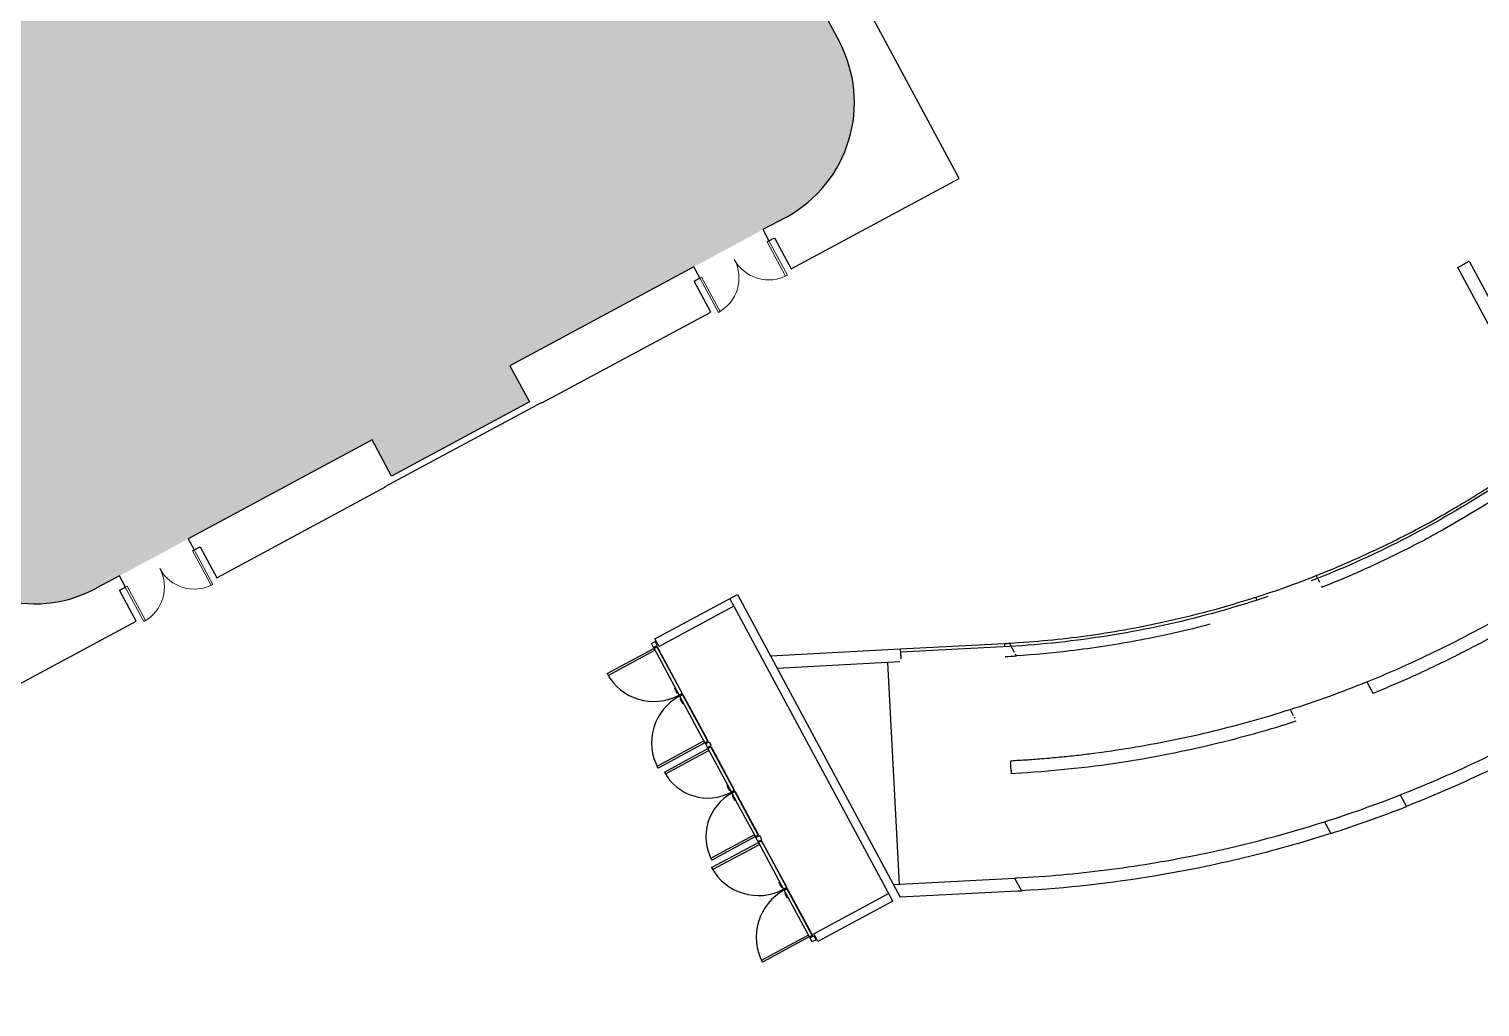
# Model space of a CAD drawing. Header units: inches. Extents: x 69213682 to 69221478, y 27658977 to 27667505.
# Drawn here: x 69218803 to 69220138, y 27660777 to 27661677 of the extents above; entities that cross this region are included whole.
import ezdxf

# ---------------------------------------------------------------- set-up
doc = ezdxf.new("R2010")
doc.units = ezdxf.units.IN
doc.header["$LTSCALE"] = 100
doc.header["$MEASUREMENT"] = 0
for name, color, linetype in [('A-DOOR', 2, 'CONTINUOUS'), ('A-SITE', 3, 'CONTINUOUS'), ('A-WALL', 5, 'CONTINUOUS'), ('Rooms-Category-Color', 7, 'CONTINUOUS'), ('Rooms-College-Color', 7, 'CONTINUOUS'), ('Rooms-Department-Color', 7, 'CONTINUOUS'), ('Rooms-Division-Color', 7, 'CONTINUOUS')]:
    doc.layers.add(name, color=color, linetype=linetype)

# ---------------------------------------------------------------- blocks, each defined once
blk = doc.blocks.new('Double-Flush - SLO 72_ x 93_ 60 MIN-932-BACKGROUND Level 1 Parent View')
at = {"layer": 'A-DOOR', "lineweight": 20}
for p, q in [((-36, 41.8), (-34.3, 41.8)), ((-36, 5.8), (-36, 41.8)), ((-34.3, 5.8), (-34.3, 41.8)), ((34.2, 5.8), (34.2, 41.8)), ((36, 5.8), (36, 41.8)), ((-36, 5.8), (-34.3, 5.8)), ((36, 5.8), (34.2, 5.8))]:
    blk.add_line(p, q, dxfattribs=at)
at = {"layer": 'A-DOOR', "lineweight": 5}
for centre, start, end in [((-36, 5.8), 0, 90), ((36, 5.8), 90, 180)]:
    blk.add_arc(centre, 36, start, end, dxfattribs=at)
blk = doc.blocks.new('Double-Flush - SLO 72_ x 93_ 60 MIN-351-BACKGROUND Level 1 Parent View')
at = {"layer": 'A-DOOR', "lineweight": 20}
for p, q in [((-36, -5.8), (-36, -41.8)), ((-36, -5.8), (-34.3, -5.8)), ((-34.3, -5.8), (-34.3, -41.8)), ((34.2, -5.8), (34.2, -41.8)), ((36, -5.8), (34.2, -5.8)), ((36, -5.8), (36, -41.8)), ((-36, -41.8), (-34.3, -41.8))]:
    blk.add_line(p, q, dxfattribs=at)
at = {"layer": 'A-DOOR', "lineweight": 5}
for centre, start, end in [((-36, -5.8), 270, 360), ((36, -5.8), 180, 270)]:
    blk.add_arc(centre, 36, start, end, dxfattribs=at)

msp = doc.modelspace()

# ---------------------------------------------------------------- hatches: boundary and pattern name
at = {"layer": 'Rooms-Category-Color', "true_color": 0xffe090}
h = msp.add_hatch(color=41, dxfattribs=at)
edge = h.paths.add_edge_path()
edge.add_line((69218510.2, 27662429.4), (69218527.3, 27662397.7))
edge.add_line((69218527.3, 27662397.7), (69218356.4, 27662305.8))
edge.add_line((69218356.4, 27662305.8), (69218293, 27662271.7))
edge.add_line((69218293, 27662271.7), (69218268.7, 27662258.5))
edge.add_line((69218268.7, 27662258.5), (69218268.7, 27662258.5))
edge.add_line((69218268.7, 27662258.5), (69218268.6, 27662258.5))
edge.add_line((69218268.6, 27662258.5), (69218262.1, 27662254.3))
edge.add_line((69218262.1, 27662254.3), (69218255.9, 27662249.7))
edge.add_line((69218255.9, 27662249.7), (69218250, 27662244.8))
edge.add_line((69218250, 27662244.8), (69218244.5, 27662239.4))
edge.add_line((69218244.5, 27662239.4), (69218239.3, 27662233.7))
edge.add_line((69218239.3, 27662233.7), (69218234.5, 27662227.7))
edge.add_line((69218234.5, 27662227.7), (69218230, 27662221.4))
edge.add_line((69218230, 27662221.4), (69218226, 27662214.9))
edge.add_line((69218226, 27662214.9), (69218222.4, 27662208))
edge.add_line((69218222.4, 27662208), (69218219.3, 27662201))
edge.add_line((69218219.3, 27662201), (69218216.6, 27662193.8))
edge.add_line((69218216.6, 27662193.8), (69218214.4, 27662186.4))
edge.add_line((69218214.4, 27662186.4), (69218212.7, 27662178.9))
edge.add_line((69218212.7, 27662178.9), (69218211.4, 27662171.3))
edge.add_line((69218211.4, 27662171.3), (69218210.6, 27662163.7))
edge.add_line((69218210.6, 27662163.7), (69218210.4, 27662156))
edge.add_line((69218210.4, 27662156), (69218210.6, 27662148.3))
edge.add_line((69218210.6, 27662148.3), (69218211.3, 27662140.6))
edge.add_line((69218211.3, 27662140.6), (69218212.5, 27662133))
edge.add_line((69218212.5, 27662133), (69218214.2, 27662125.5))
edge.add_line((69218214.2, 27662125.5), (69218216.4, 27662118.1))
edge.add_line((69218216.4, 27662118.1), (69218219, 27662110.9))
edge.add_line((69218219, 27662110.9), (69218222.1, 27662103.8))
edge.add_line((69218222.1, 27662103.8), (69218222.2, 27662103.7))
edge.add_line((69218222.2, 27662103.7), (69218222.2, 27662103.7))
edge.add_line((69218222.2, 27662103.7), (69218572.5, 27661452.8))
edge.add_line((69218572.5, 27661452.8), (69218606.6, 27661389.4))
edge.add_line((69218606.6, 27661389.4), (69218702.6, 27661211.1))
edge.add_arc((69218808.3, 27661268), 120, 208.2896, 298.2896)
edge.add_line((69218865.1, 27661162.3), (69218886.3, 27661173.7))
edge.add_line((69218886.3, 27661173.7), (69218949.7, 27661207.8))
edge.add_line((69218949.7, 27661207.8), (69219118.7, 27661298.8))
edge.add_line((69219118.7, 27661298.8), (69219136.7, 27661265.4))
edge.add_line((69219136.7, 27661265.4), (69219263.5, 27661333.7))
edge.add_line((69219263.5, 27661333.7), (69219245.5, 27661367))
edge.add_line((69219245.5, 27661367), (69219414.6, 27661458))
edge.add_line((69219414.6, 27661458), (69219478, 27661492.2))
edge.add_line((69219478, 27661492.2), (69219499.1, 27661503.5))
edge.add_arc((69219442.3, 27661609.2), 120, 298.2896, 388.2896)
edge.add_line((69219547.9, 27661666.1), (69219492.5, 27661769.1))
edge.add_line((69219492.5, 27661769.1), (69219453.2, 27661842.2))
edge.add_line((69219453.2, 27661842.2), (69219419, 27661905.6))
edge.add_line((69219419, 27661905.6), (69219375, 27661987.5))
edge.add_line((69219375, 27661987.5), (69219363.6, 27662008.6))
edge.add_line((69219363.6, 27662008.6), (69219356.1, 27662022.4))
edge.add_line((69219356.1, 27662022.4), (69219355.9, 27662022.9))
edge.add_line((69219355.9, 27662022.9), (69219348.8, 27662036.1))
edge.add_line((69219348.8, 27662036.1), (69219269.1, 27662184.1))
edge.add_line((69219269.1, 27662184.1), (69219254.6, 27662211.1))
edge.add_line((69219254.6, 27662211.1), (69219243.2, 27662232.3))
edge.add_line((69219243.2, 27662232.3), (69219199.1, 27662314.2))
edge.add_line((69219199.1, 27662314.2), (69219165, 27662377.6))
edge.add_line((69219165, 27662377.6), (69219070.2, 27662553.7))
edge.add_arc((69218964.5, 27662496.8), 120, 28.2896, 118.2896)
edge.add_line((69218907.7, 27662602.5), (69218893.6, 27662594.9))
edge.add_line((69218893.6, 27662594.9), (69218879.5, 27662587.3))
edge.add_line((69218879.5, 27662587.3), (69218837.2, 27662564.6))
edge.add_line((69218837.2, 27662564.6), (69218795, 27662541.8))
edge.add_line((69218795, 27662541.8), (69218752.7, 27662519.1))
edge.add_line((69218752.7, 27662519.1), (69218738.6, 27662511.5))
edge.add_line((69218738.6, 27662511.5), (69218654.1, 27662466))
edge.add_line((69218654.1, 27662466), (69218637, 27662497.7))
edge.add_line((69218637, 27662497.7), (69218510.2, 27662429.4))
at = {"layer": 'Rooms-College-Color', "true_color": 0xadadad}
h = msp.add_hatch(color=253, dxfattribs=at)
edge = h.paths.add_edge_path()
edge.add_line((69218510.2, 27662429.4), (69218527.3, 27662397.7))
edge.add_line((69218527.3, 27662397.7), (69218356.4, 27662305.8))
edge.add_line((69218356.4, 27662305.8), (69218293, 27662271.7))
edge.add_line((69218293, 27662271.7), (69218268.7, 27662258.5))
edge.add_line((69218268.7, 27662258.5), (69218268.7, 27662258.5))
edge.add_line((69218268.7, 27662258.5), (69218268.6, 27662258.5))
edge.add_line((69218268.6, 27662258.5), (69218262.1, 27662254.3))
edge.add_line((69218262.1, 27662254.3), (69218255.9, 27662249.7))
edge.add_line((69218255.9, 27662249.7), (69218250, 27662244.8))
edge.add_line((69218250, 27662244.8), (69218244.5, 27662239.4))
edge.add_line((69218244.5, 27662239.4), (69218239.3, 27662233.7))
edge.add_line((69218239.3, 27662233.7), (69218234.5, 27662227.7))
edge.add_line((69218234.5, 27662227.7), (69218230, 27662221.4))
edge.add_line((69218230, 27662221.4), (69218226, 27662214.9))
edge.add_line((69218226, 27662214.9), (69218222.4, 27662208))
edge.add_line((69218222.4, 27662208), (69218219.3, 27662201))
edge.add_line((69218219.3, 27662201), (69218216.6, 27662193.8))
edge.add_line((69218216.6, 27662193.8), (69218214.4, 27662186.4))
edge.add_line((69218214.4, 27662186.4), (69218212.7, 27662178.9))
edge.add_line((69218212.7, 27662178.9), (69218211.4, 27662171.3))
edge.add_line((69218211.4, 27662171.3), (69218210.6, 27662163.7))
edge.add_line((69218210.6, 27662163.7), (69218210.4, 27662156))
edge.add_line((69218210.4, 27662156), (69218210.6, 27662148.3))
edge.add_line((69218210.6, 27662148.3), (69218211.3, 27662140.6))
edge.add_line((69218211.3, 27662140.6), (69218212.5, 27662133))
edge.add_line((69218212.5, 27662133), (69218214.2, 27662125.5))
edge.add_line((69218214.2, 27662125.5), (69218216.4, 27662118.1))
edge.add_line((69218216.4, 27662118.1), (69218219, 27662110.9))
edge.add_line((69218219, 27662110.9), (69218222.1, 27662103.8))
edge.add_line((69218222.1, 27662103.8), (69218222.2, 27662103.7))
edge.add_line((69218222.2, 27662103.7), (69218222.2, 27662103.7))
edge.add_line((69218222.2, 27662103.7), (69218572.5, 27661452.8))
edge.add_line((69218572.5, 27661452.8), (69218606.6, 27661389.4))
edge.add_line((69218606.6, 27661389.4), (69218702.6, 27661211.1))
edge.add_arc((69218808.3, 27661268), 120, 208.2896, 298.2896)
edge.add_line((69218865.1, 27661162.3), (69218886.3, 27661173.7))
edge.add_line((69218886.3, 27661173.7), (69218949.7, 27661207.8))
edge.add_line((69218949.7, 27661207.8), (69219118.7, 27661298.8))
edge.add_line((69219118.7, 27661298.8), (69219136.7, 27661265.4))
edge.add_line((69219136.7, 27661265.4), (69219263.5, 27661333.7))
edge.add_line((69219263.5, 27661333.7), (69219245.5, 27661367))
edge.add_line((69219245.5, 27661367), (69219414.6, 27661458))
edge.add_line((69219414.6, 27661458), (69219478, 27661492.2))
edge.add_line((69219478, 27661492.2), (69219499.1, 27661503.5))
edge.add_arc((69219442.3, 27661609.2), 120, 298.2896, 388.2896)
edge.add_line((69219547.9, 27661666.1), (69219492.5, 27661769.1))
edge.add_line((69219492.5, 27661769.1), (69219453.2, 27661842.2))
edge.add_line((69219453.2, 27661842.2), (69219419, 27661905.6))
edge.add_line((69219419, 27661905.6), (69219375, 27661987.5))
edge.add_line((69219375, 27661987.5), (69219363.6, 27662008.6))
edge.add_line((69219363.6, 27662008.6), (69219356.1, 27662022.4))
edge.add_line((69219356.1, 27662022.4), (69219355.9, 27662022.9))
edge.add_line((69219355.9, 27662022.9), (69219348.8, 27662036.1))
edge.add_line((69219348.8, 27662036.1), (69219269.1, 27662184.1))
edge.add_line((69219269.1, 27662184.1), (69219254.6, 27662211.1))
edge.add_line((69219254.6, 27662211.1), (69219243.2, 27662232.3))
edge.add_line((69219243.2, 27662232.3), (69219199.1, 27662314.2))
edge.add_line((69219199.1, 27662314.2), (69219165, 27662377.6))
edge.add_line((69219165, 27662377.6), (69219070.2, 27662553.7))
edge.add_arc((69218964.5, 27662496.8), 120, 28.2896, 118.2896)
edge.add_line((69218907.7, 27662602.5), (69218893.6, 27662594.9))
edge.add_line((69218893.6, 27662594.9), (69218879.5, 27662587.3))
edge.add_line((69218879.5, 27662587.3), (69218837.2, 27662564.6))
edge.add_line((69218837.2, 27662564.6), (69218795, 27662541.8))
edge.add_line((69218795, 27662541.8), (69218752.7, 27662519.1))
edge.add_line((69218752.7, 27662519.1), (69218738.6, 27662511.5))
edge.add_line((69218738.6, 27662511.5), (69218654.1, 27662466))
edge.add_line((69218654.1, 27662466), (69218637, 27662497.7))
edge.add_line((69218637, 27662497.7), (69218510.2, 27662429.4))
at = {"layer": 'Rooms-Department-Color', "true_color": 0x604aed}
h = msp.add_hatch(color=173, dxfattribs=at)
edge = h.paths.add_edge_path()
edge.add_line((69218510.2, 27662429.4), (69218527.3, 27662397.7))
edge.add_line((69218527.3, 27662397.7), (69218356.4, 27662305.8))
edge.add_line((69218356.4, 27662305.8), (69218293, 27662271.7))
edge.add_line((69218293, 27662271.7), (69218268.7, 27662258.5))
edge.add_line((69218268.7, 27662258.5), (69218268.7, 27662258.5))
edge.add_line((69218268.7, 27662258.5), (69218268.6, 27662258.5))
edge.add_line((69218268.6, 27662258.5), (69218262.1, 27662254.3))
edge.add_line((69218262.1, 27662254.3), (69218255.9, 27662249.7))
edge.add_line((69218255.9, 27662249.7), (69218250, 27662244.8))
edge.add_line((69218250, 27662244.8), (69218244.5, 27662239.4))
edge.add_line((69218244.5, 27662239.4), (69218239.3, 27662233.7))
edge.add_line((69218239.3, 27662233.7), (69218234.5, 27662227.7))
edge.add_line((69218234.5, 27662227.7), (69218230, 27662221.4))
edge.add_line((69218230, 27662221.4), (69218226, 27662214.9))
edge.add_line((69218226, 27662214.9), (69218222.4, 27662208))
edge.add_line((69218222.4, 27662208), (69218219.3, 27662201))
edge.add_line((69218219.3, 27662201), (69218216.6, 27662193.8))
edge.add_line((69218216.6, 27662193.8), (69218214.4, 27662186.4))
edge.add_line((69218214.4, 27662186.4), (69218212.7, 27662178.9))
edge.add_line((69218212.7, 27662178.9), (69218211.4, 27662171.3))
edge.add_line((69218211.4, 27662171.3), (69218210.6, 27662163.7))
edge.add_line((69218210.6, 27662163.7), (69218210.4, 27662156))
edge.add_line((69218210.4, 27662156), (69218210.6, 27662148.3))
edge.add_line((69218210.6, 27662148.3), (69218211.3, 27662140.6))
edge.add_line((69218211.3, 27662140.6), (69218212.5, 27662133))
edge.add_line((69218212.5, 27662133), (69218214.2, 27662125.5))
edge.add_line((69218214.2, 27662125.5), (69218216.4, 27662118.1))
edge.add_line((69218216.4, 27662118.1), (69218219, 27662110.9))
edge.add_line((69218219, 27662110.9), (69218222.1, 27662103.8))
edge.add_line((69218222.1, 27662103.8), (69218222.2, 27662103.7))
edge.add_line((69218222.2, 27662103.7), (69218222.2, 27662103.7))
edge.add_line((69218222.2, 27662103.7), (69218572.5, 27661452.8))
edge.add_line((69218572.5, 27661452.8), (69218606.6, 27661389.4))
edge.add_line((69218606.6, 27661389.4), (69218702.6, 27661211.1))
edge.add_arc((69218808.3, 27661268), 120, 208.2896, 298.2896)
edge.add_line((69218865.1, 27661162.3), (69218886.3, 27661173.7))
edge.add_line((69218886.3, 27661173.7), (69218949.7, 27661207.8))
edge.add_line((69218949.7, 27661207.8), (69219118.7, 27661298.8))
edge.add_line((69219118.7, 27661298.8), (69219136.7, 27661265.4))
edge.add_line((69219136.7, 27661265.4), (69219263.5, 27661333.7))
edge.add_line((69219263.5, 27661333.7), (69219245.5, 27661367))
edge.add_line((69219245.5, 27661367), (69219414.6, 27661458))
edge.add_line((69219414.6, 27661458), (69219478, 27661492.2))
edge.add_line((69219478, 27661492.2), (69219499.1, 27661503.5))
edge.add_arc((69219442.3, 27661609.2), 120, 298.2896, 388.2896)
edge.add_line((69219547.9, 27661666.1), (69219492.5, 27661769.1))
edge.add_line((69219492.5, 27661769.1), (69219453.2, 27661842.2))
edge.add_line((69219453.2, 27661842.2), (69219419, 27661905.6))
edge.add_line((69219419, 27661905.6), (69219375, 27661987.5))
edge.add_line((69219375, 27661987.5), (69219363.6, 27662008.6))
edge.add_line((69219363.6, 27662008.6), (69219356.1, 27662022.4))
edge.add_line((69219356.1, 27662022.4), (69219355.9, 27662022.9))
edge.add_line((69219355.9, 27662022.9), (69219348.8, 27662036.1))
edge.add_line((69219348.8, 27662036.1), (69219269.1, 27662184.1))
edge.add_line((69219269.1, 27662184.1), (69219254.6, 27662211.1))
edge.add_line((69219254.6, 27662211.1), (69219243.2, 27662232.3))
edge.add_line((69219243.2, 27662232.3), (69219199.1, 27662314.2))
edge.add_line((69219199.1, 27662314.2), (69219165, 27662377.6))
edge.add_line((69219165, 27662377.6), (69219070.2, 27662553.7))
edge.add_arc((69218964.5, 27662496.8), 120, 28.2896, 118.2896)
edge.add_line((69218907.7, 27662602.5), (69218893.6, 27662594.9))
edge.add_line((69218893.6, 27662594.9), (69218879.5, 27662587.3))
edge.add_line((69218879.5, 27662587.3), (69218837.2, 27662564.6))
edge.add_line((69218837.2, 27662564.6), (69218795, 27662541.8))
edge.add_line((69218795, 27662541.8), (69218752.7, 27662519.1))
edge.add_line((69218752.7, 27662519.1), (69218738.6, 27662511.5))
edge.add_line((69218738.6, 27662511.5), (69218654.1, 27662466))
edge.add_line((69218654.1, 27662466), (69218637, 27662497.7))
edge.add_line((69218637, 27662497.7), (69218510.2, 27662429.4))
at = {"layer": 'Rooms-Division-Color', "true_color": 0x604aed}
h = msp.add_hatch(color=173, dxfattribs=at)
edge = h.paths.add_edge_path()
edge.add_line((69218510.2, 27662429.4), (69218527.3, 27662397.7))
edge.add_line((69218527.3, 27662397.7), (69218356.4, 27662305.8))
edge.add_line((69218356.4, 27662305.8), (69218293, 27662271.7))
edge.add_line((69218293, 27662271.7), (69218268.7, 27662258.5))
edge.add_line((69218268.7, 27662258.5), (69218268.7, 27662258.5))
edge.add_line((69218268.7, 27662258.5), (69218268.6, 27662258.5))
edge.add_line((69218268.6, 27662258.5), (69218262.1, 27662254.3))
edge.add_line((69218262.1, 27662254.3), (69218255.9, 27662249.7))
edge.add_line((69218255.9, 27662249.7), (69218250, 27662244.8))
edge.add_line((69218250, 27662244.8), (69218244.5, 27662239.4))
edge.add_line((69218244.5, 27662239.4), (69218239.3, 27662233.7))
edge.add_line((69218239.3, 27662233.7), (69218234.5, 27662227.7))
edge.add_line((69218234.5, 27662227.7), (69218230, 27662221.4))
edge.add_line((69218230, 27662221.4), (69218226, 27662214.9))
edge.add_line((69218226, 27662214.9), (69218222.4, 27662208))
edge.add_line((69218222.4, 27662208), (69218219.3, 27662201))
edge.add_line((69218219.3, 27662201), (69218216.6, 27662193.8))
edge.add_line((69218216.6, 27662193.8), (69218214.4, 27662186.4))
edge.add_line((69218214.4, 27662186.4), (69218212.7, 27662178.9))
edge.add_line((69218212.7, 27662178.9), (69218211.4, 27662171.3))
edge.add_line((69218211.4, 27662171.3), (69218210.6, 27662163.7))
edge.add_line((69218210.6, 27662163.7), (69218210.4, 27662156))
edge.add_line((69218210.4, 27662156), (69218210.6, 27662148.3))
edge.add_line((69218210.6, 27662148.3), (69218211.3, 27662140.6))
edge.add_line((69218211.3, 27662140.6), (69218212.5, 27662133))
edge.add_line((69218212.5, 27662133), (69218214.2, 27662125.5))
edge.add_line((69218214.2, 27662125.5), (69218216.4, 27662118.1))
edge.add_line((69218216.4, 27662118.1), (69218219, 27662110.9))
edge.add_line((69218219, 27662110.9), (69218222.1, 27662103.8))
edge.add_line((69218222.1, 27662103.8), (69218222.2, 27662103.7))
edge.add_line((69218222.2, 27662103.7), (69218222.2, 27662103.7))
edge.add_line((69218222.2, 27662103.7), (69218572.5, 27661452.8))
edge.add_line((69218572.5, 27661452.8), (69218606.6, 27661389.4))
edge.add_line((69218606.6, 27661389.4), (69218702.6, 27661211.1))
edge.add_arc((69218808.3, 27661268), 120, 208.2896, 298.2896)
edge.add_line((69218865.1, 27661162.3), (69218886.3, 27661173.7))
edge.add_line((69218886.3, 27661173.7), (69218949.7, 27661207.8))
edge.add_line((69218949.7, 27661207.8), (69219118.7, 27661298.8))
edge.add_line((69219118.7, 27661298.8), (69219136.7, 27661265.4))
edge.add_line((69219136.7, 27661265.4), (69219263.5, 27661333.7))
edge.add_line((69219263.5, 27661333.7), (69219245.5, 27661367))
edge.add_line((69219245.5, 27661367), (69219414.6, 27661458))
edge.add_line((69219414.6, 27661458), (69219478, 27661492.2))
edge.add_line((69219478, 27661492.2), (69219499.1, 27661503.5))
edge.add_arc((69219442.3, 27661609.2), 120, 298.2896, 388.2896)
edge.add_line((69219547.9, 27661666.1), (69219492.5, 27661769.1))
edge.add_line((69219492.5, 27661769.1), (69219453.2, 27661842.2))
edge.add_line((69219453.2, 27661842.2), (69219419, 27661905.6))
edge.add_line((69219419, 27661905.6), (69219375, 27661987.5))
edge.add_line((69219375, 27661987.5), (69219363.6, 27662008.6))
edge.add_line((69219363.6, 27662008.6), (69219356.1, 27662022.4))
edge.add_line((69219356.1, 27662022.4), (69219355.9, 27662022.9))
edge.add_line((69219355.9, 27662022.9), (69219348.8, 27662036.1))
edge.add_line((69219348.8, 27662036.1), (69219269.1, 27662184.1))
edge.add_line((69219269.1, 27662184.1), (69219254.6, 27662211.1))
edge.add_line((69219254.6, 27662211.1), (69219243.2, 27662232.3))
edge.add_line((69219243.2, 27662232.3), (69219199.1, 27662314.2))
edge.add_line((69219199.1, 27662314.2), (69219165, 27662377.6))
edge.add_line((69219165, 27662377.6), (69219070.2, 27662553.7))
edge.add_arc((69218964.5, 27662496.8), 120, 28.2896, 118.2896)
edge.add_line((69218907.7, 27662602.5), (69218893.6, 27662594.9))
edge.add_line((69218893.6, 27662594.9), (69218879.5, 27662587.3))
edge.add_line((69218879.5, 27662587.3), (69218837.2, 27662564.6))
edge.add_line((69218837.2, 27662564.6), (69218795, 27662541.8))
edge.add_line((69218795, 27662541.8), (69218752.7, 27662519.1))
edge.add_line((69218752.7, 27662519.1), (69218738.6, 27662511.5))
edge.add_line((69218738.6, 27662511.5), (69218654.1, 27662466))
edge.add_line((69218654.1, 27662466), (69218637, 27662497.7))
edge.add_line((69218637, 27662497.7), (69218510.2, 27662429.4))

# ---------------------------------------------------------------- linework, layer by layer
at = {"layer": 'A-SITE'}
for p, q in [((69220117.1, 27661457.4), (69220127.7, 27661463.1)), ((69220127.7, 27661463.1), (69220213.5, 27661303.6)), ((69220203.9, 27661296.2), (69220117.1, 27661457.4)), ((69219986.9, 27661173.9), (69219988.3, 27661171.4)), ((69219988.7, 27661170.7), (69219990.1, 27661168)), ((69219378.9, 27661115.8), (69219454.7, 27661156.5)), ((69219454.7, 27661156.5), (69219604.5, 27660878.1)), ((69219991.9, 27661164.6), (69219992.6, 27661163.3)), ((69219992.6, 27661163.3), (69219992, 27661163.1)), ((69219451.4, 27661145.7), (69219382.7, 27661108.7)), ((69219597.5, 27660874.3), (69219447.6, 27661152.8)), ((69219931.1, 27661154), (69219932.5, 27661151.4)), ((69219382.7, 27661108.7), (69219378.9, 27661115.8)), ((69219334.9, 27661083.9), (69219377.9, 27661107)), ((69219335.9, 27661082.1), (69219378.9, 27661105.3)), ((69219375.6, 27661111.4), (69219379.1, 27661113.3)), ((69219377.5, 27661107.9), (69219375.6, 27661111.4)), ((69219377.5, 27661107.9), (69219381, 27661109.8)), ((69219378.9, 27661105.3), (69219377.9, 27661107)), ((69219380.6, 27661108.5), (69219378, 27661107)), ((69219378, 27661107), (69219401.1, 27661064)), ((69219381, 27661109.8), (69219379.1, 27661113.3)), ((69219380.6, 27661108.5), (69219380.8, 27661108.6)), ((69219381.8, 27661106.3), (69219380.6, 27661108.5)), ((69219380.6, 27661108.5), (69219403.8, 27661065.4)), ((69219380.8, 27661108.6), (69219382, 27661106.4)), ((69219381.8, 27661106.3), (69219382, 27661106.4)), ((69219382, 27661106.4), (69219404, 27661065.6)), ((69219485, 27661100.2), (69219604.4, 27661106.5)), ((69219604.4, 27661106.5), (69219700.3, 27661111.6)), ((69219604.4, 27661106.5), (69219604.9, 27661097.5)), ((69219710.6, 27661109.1), (69219604.6, 27661103.5)), ((69219604.6, 27661103.5), (69219604.9, 27661097.5)), ((69219700.3, 27661111.5), (69219700.4, 27661108.6)), ((69219709.5, 27661103.1), (69219704.9, 27661111.8)), ((69219711.2, 27661100.1), (69219710.3, 27661101.7)), ((69219604.2, 27661094.5), (69219491.3, 27661088.5)), ((69219603.7, 27660890.1), (69219593, 27661093.9)), ((69219334.9, 27661083.9), (69219335.9, 27661082.1)), ((69220033.5, 27661076.2), (69220037.7, 27661068.3)), ((69219396.8, 27661070.1), (69219397.1, 27661070.3)), ((69219396.8, 27661070.1), (69219398.6, 27661066.8)), ((69219397.1, 27661070.3), (69219397.5, 27661070.5)), ((69219399.3, 27661067.2), (69219397.5, 27661070.5)), ((69219397.9, 27661070.1), (69219397.7, 27661070)), ((69219397.7, 27661070), (69219401, 27661064)), ((69219398, 27661068), (69219397.8, 27661067.9)), ((69219397.9, 27661067.8), (69219397.8, 27661067.9)), ((69219398, 27661067.9), (69219397.9, 27661067.8)), ((69219398.6, 27661068.4), (69219398.6, 27661068.4)), ((69219398.7, 27661068.3), (69219398.7, 27661068.2)), ((69219401, 27661064), (69219401.1, 27661064.1)), ((69219403.8, 27661065.4), (69219401.1, 27661064)), ((69219401.6, 27661063.1), (69219401.5, 27661063)), ((69219401.5, 27661063), (69219404.8, 27661057)), ((69219401.6, 27661063.1), (69219404.3, 27661064.5)), ((69219424.8, 27661020.1), (69219401.6, 27661063.1)), ((69219403.8, 27661065.4), (69219404, 27661065.6)), ((69219404.3, 27661064.5), (69219404.5, 27661064.7)), ((69219427.4, 27661021.5), (69219404.3, 27661064.5)), ((69219404.5, 27661064.7), (69219426.5, 27661023.8)), ((69220037.7, 27661068.3), (69220039.3, 27661065.5)), ((69220046.8, 27661068.7), (69220039.3, 27661065.5)), ((69219402.6, 27661059.5), (69219404.3, 27661056.2)), ((69219403, 27661058.3), (69219403.1, 27661058.4)), ((69219403.1, 27661058.2), (69219403, 27661058.3)), ((69219403.1, 27661058.2), (69219403.2, 27661058.3)), ((69219405, 27661056.5), (69219403.2, 27661059.8)), ((69219403.8, 27661058.7), (69219403.8, 27661058.7)), ((69219403.9, 27661058.6), (69219403.9, 27661058.6)), ((69219404.7, 27661056.3), (69219404.3, 27661056.2)), ((69219405, 27661056.5), (69219404.7, 27661056.3)), ((69219404.8, 27661057), (69219404.9, 27661057.1)), ((69219962.9, 27661050.8), (69219965.8, 27661045.4)), ((69219966.6, 27661044), (69219967.3, 27661042.7)), ((69219380.8, 27660998.7), (69219423.8, 27661021.8)), ((69219423.8, 27661021.8), (69219424.7, 27661020.1)), ((69219424.8, 27661020.1), (69219427.4, 27661021.5)), ((69219425.2, 27661019.2), (69219428.8, 27661021.1)), ((69219426.2, 27661023.7), (69219426.5, 27661023.8)), ((69219427.4, 27661021.5), (69219426.2, 27661023.7)), ((69219426.5, 27661023.8), (69219427.6, 27661021.6)), ((69219427.4, 27661021.5), (69219427.6, 27661021.6)), ((69219428.8, 27661021.1), (69219430.7, 27661017.6)), ((69219424.7, 27661020.1), (69219381.7, 27660996.9)), ((69219387.5, 27660993.2), (69219427.6, 27661014.8)), ((69219388.5, 27660991.5), (69219428.5, 27661013)), ((69219425.2, 27661019.2), (69219427.1, 27661015.7)), ((69219427.1, 27661015.7), (69219430.7, 27661017.6)), ((69219430.3, 27661016.2), (69219427.6, 27661014.8)), ((69219428.5, 27661013), (69219427.6, 27661014.8)), ((69219427.6, 27661014.8), (69219449.2, 27660974.7)), ((69219430.3, 27661016.2), (69219430.5, 27661016.4)), ((69219431.4, 27661014.1), (69219430.3, 27661016.2)), ((69219430.3, 27661016.2), (69219451.8, 27660976.2)), ((69219430.5, 27661016.4), (69219431.7, 27661014.2)), ((69219431.4, 27661014.1), (69219431.7, 27661014.2)), ((69219431.7, 27661014.2), (69219452.1, 27660976.3)), ((69219381.7, 27660996.9), (69219380.8, 27660998.7)), ((69219706.5, 27660995.1), (69219706.6, 27660991.7)), ((69219387.5, 27660993.2), (69219388.5, 27660991.5)), ((69219444.9, 27660980.8), (69219445.2, 27660981)), ((69219444.9, 27660980.8), (69219446.7, 27660977.5)), ((69219445.2, 27660981), (69219445.6, 27660981.2)), ((69219447.4, 27660977.9), (69219445.6, 27660981.2)), ((69219445.9, 27660980.8), (69219445.8, 27660980.7)), ((69219445.8, 27660980.7), (69219449.1, 27660974.7)), ((69219715.4, 27660992.2), (69219706.6, 27660991.7)), ((69219446.1, 27660978.7), (69219445.9, 27660978.6)), ((69219446, 27660978.5), (69219445.9, 27660978.6)), ((69219446.1, 27660978.6), (69219446, 27660978.5)), ((69219446.7, 27660979.1), (69219446.7, 27660979)), ((69219446.8, 27660978.9), (69219446.8, 27660978.9)), ((69219449.1, 27660974.7), (69219449.2, 27660974.7)), ((69219451.8, 27660976.2), (69219449.2, 27660974.7)), ((69219449.7, 27660973.9), (69219449.6, 27660973.8)), ((69219449.6, 27660973.8), (69219452.8, 27660967.8)), ((69219449.7, 27660973.9), (69219452.3, 27660975.3)), ((69219471.2, 27660933.8), (69219449.7, 27660973.9)), ((69219450.6, 27660970.3), (69219452.4, 27660967)), ((69219451, 27660969.1), (69219451.2, 27660969.2)), ((69219451.1, 27660969), (69219451, 27660969.1)), ((69219451.1, 27660969), (69219451.2, 27660969.1)), ((69219453, 27660967.3), (69219451.3, 27660970.6)), ((69219451.8, 27660976.2), (69219452.1, 27660976.3)), ((69219451.8, 27660969.5), (69219451.8, 27660969.5)), ((69219451.9, 27660969.4), (69219451.9, 27660969.4)), ((69219452.3, 27660975.3), (69219452.5, 27660975.4)), ((69219473.9, 27660935.2), (69219452.3, 27660975.3)), ((69219452.5, 27660975.4), (69219472.9, 27660937.5)), ((69219453, 27660967.3), (69219452.7, 27660967.1)), ((69219452.8, 27660967.8), (69219452.9, 27660967.8)), ((69220064.1, 27660972.2), (69220069.9, 27660961.6)), ((69219452.7, 27660967.1), (69219452.4, 27660967)), ((69219994.5, 27660947.5), (69220000.3, 27660936.7)), ((69219430.2, 27660914), (69219470.2, 27660935.5)), ((69219431, 27660905.3), (69219474, 27660928.5)), ((69219471.2, 27660933.8), (69219431.1, 27660912.2)), ((69219470.2, 27660935.5), (69219471.2, 27660933.8)), ((69219471.2, 27660933.8), (69219473.9, 27660935.2)), ((69219471.7, 27660932.9), (69219475.2, 27660934.8)), ((69219473.6, 27660929.4), (69219471.7, 27660932.9)), ((69219472.7, 27660937.4), (69219472.9, 27660937.5)), ((69219473.9, 27660935.2), (69219472.7, 27660937.4)), ((69219472.9, 27660937.5), (69219474.1, 27660935.3)), ((69219473.6, 27660929.4), (69219477.1, 27660931.3)), ((69219473.9, 27660935.2), (69219474.1, 27660935.3)), ((69219475, 27660926.7), (69219474, 27660928.5)), ((69219476.7, 27660929.9), (69219474.1, 27660928.5)), ((69219474.1, 27660928.5), (69219497.2, 27660885.5)), ((69219477.1, 27660931.3), (69219475.2, 27660934.8)), ((69219476.7, 27660929.9), (69219476.9, 27660930.1)), ((69219477.9, 27660927.8), (69219476.7, 27660929.9)), ((69219476.7, 27660929.9), (69219499.9, 27660886.9)), ((69219476.9, 27660930.1), (69219478.1, 27660927.9)), ((69219477.9, 27660927.8), (69219478.1, 27660927.9)), ((69219478.1, 27660927.9), (69219500.1, 27660887)), ((69219431.1, 27660912.2), (69219430.2, 27660914)), ((69219431.9, 27660903.6), (69219475, 27660926.7)), ((69219431, 27660905.3), (69219431.9, 27660903.6)), ((69219492.9, 27660891.6), (69219493.2, 27660891.8)), ((69219492.9, 27660891.6), (69219494.7, 27660888.3)), ((69219493.2, 27660891.8), (69219493.6, 27660891.9)), ((69219495.3, 27660888.6), (69219493.6, 27660891.9)), ((69219494, 27660891.5), (69219493.8, 27660891.5)), ((69219493.8, 27660891.5), (69219497.1, 27660885.5)), ((69219494, 27660889.5), (69219493.9, 27660889.4)), ((69219494, 27660889.3), (69219493.9, 27660889.4)), ((69219494.1, 27660889.4), (69219494, 27660889.3)), ((69219494.7, 27660889.8), (69219494.7, 27660889.8)), ((69219494.8, 27660889.7), (69219494.8, 27660889.7)), ((69219598.2, 27660889.8), (69219709.6, 27660895.7)), ((69219709.6, 27660895.7), (69219715.9, 27660884)), ((69219497.1, 27660885.5), (69219497.2, 27660885.5)), ((69219499.9, 27660886.9), (69219497.2, 27660885.5)), ((69219497.7, 27660884.5), (69219497.6, 27660884.5)), ((69219497.6, 27660884.5), (69219500.8, 27660878.5)), ((69219497.7, 27660884.6), (69219500.3, 27660886)), ((69219520.9, 27660841.6), (69219497.7, 27660884.6)), ((69219498.6, 27660880.9), (69219500.4, 27660877.6)), ((69219499.1, 27660879.8), (69219499.2, 27660879.9)), ((69219499.1, 27660879.7), (69219499.1, 27660879.8)), ((69219499.1, 27660879.7), (69219499.3, 27660879.7)), ((69219501.1, 27660878), (69219499.3, 27660881.3)), ((69219499.9, 27660886.9), (69219500.1, 27660887)), ((69219499.9, 27660880.2), (69219499.9, 27660880.2)), ((69219499.9, 27660880.1), (69219500, 27660880.1)), ((69219500.3, 27660886), (69219500.6, 27660886.1)), ((69219523.5, 27660843), (69219500.3, 27660886)), ((69219500.8, 27660877.8), (69219500.4, 27660877.6)), ((69219500.6, 27660886.1), (69219522.6, 27660845.3)), ((69219500.8, 27660878.5), (69219501, 27660878.5)), ((69219501.1, 27660878), (69219500.8, 27660877.8)), ((69219525, 27660844.4), (69219593.7, 27660881.4)), ((69219597.5, 27660874.3), (69219528.8, 27660837.4)), ((69219712.4, 27660883.8), (69219604.5, 27660878.1)), ((69219476.8, 27660820.1), (69219519.9, 27660843.3)), ((69219520.8, 27660841.5), (69219477.8, 27660818.4)), ((69219519.9, 27660843.3), (69219520.8, 27660841.5)), ((69219520.9, 27660841.6), (69219523.5, 27660843)), ((69219521.3, 27660840.7), (69219524.9, 27660842.6)), ((69219521.3, 27660840.7), (69219523.2, 27660837.2)), ((69219522.3, 27660845.1), (69219522.6, 27660845.3)), ((69219523.5, 27660843), (69219522.3, 27660845.1)), ((69219522.6, 27660845.3), (69219523.7, 27660843.1)), ((69219523.2, 27660837.2), (69219526.8, 27660839)), ((69219523.5, 27660843), (69219523.7, 27660843.1)), ((69219524.9, 27660842.6), (69219526.8, 27660839)), ((69219528.8, 27660837.4), (69219525, 27660844.4)), ((69219477.8, 27660818.4), (69219476.8, 27660820.1))]:
    msp.add_line(p, q, dxfattribs=at)
for points in [[(69219398.6, 27661066.8), (69219398.6, 27661066.8), (69219398.6, 27661066.8), (69219398.6, 27661066.8), (69219398.6, 27661066.7), (69219398.6, 27661066.7), (69219398.7, 27661066.7), (69219398.7, 27661066.7), (69219398.7, 27661066.7), (69219398.7, 27661066.6), (69219398.7, 27661066.6), (69219398.7, 27661066.6), (69219398.7, 27661066.6), (69219398.7, 27661066.6), (69219398.7, 27661066.5), (69219398.8, 27661066.5), (69219398.8, 27661066.5), (69219398.8, 27661066.5), (69219398.8, 27661066.5), (69219398.8, 27661066.4), (69219398.8, 27661066.4), (69219398.8, 27661066.4), (69219398.8, 27661066.4), (69219398.8, 27661066.4), (69219398.8, 27661066.4), (69219398.8, 27661066.4), (69219398.8, 27661066.4), (69219398.9, 27661066.3), (69219398.9, 27661066.3), (69219398.9, 27661066.3), (69219398.9, 27661066.3), (69219398.9, 27661066.3), (69219398.9, 27661066.3), (69219398.9, 27661066.3), (69219398.9, 27661066.3), (69219398.9, 27661066.3), (69219398.9, 27661066.3), (69219398.9, 27661066.3), (69219398.9, 27661066.3), (69219398.9, 27661066.3), (69219398.9, 27661066.3)], [(69219399.5, 27661066.6), (69219399.5, 27661066.6), (69219399.5, 27661066.6), (69219399.5, 27661066.6), (69219399.5, 27661066.6), (69219399.5, 27661066.6), (69219399.5, 27661066.6), (69219399.5, 27661066.7), (69219399.5, 27661066.7), (69219399.5, 27661066.7), (69219399.5, 27661066.7), (69219399.5, 27661066.7), (69219399.5, 27661066.7), (69219399.5, 27661066.7), (69219399.5, 27661066.7), (69219399.5, 27661066.7), (69219399.5, 27661066.7), (69219399.5, 27661066.8), (69219399.5, 27661066.8), (69219399.5, 27661066.8), (69219399.5, 27661066.8), (69219399.5, 27661066.8), (69219399.4, 27661066.8), (69219399.4, 27661066.8), (69219399.4, 27661066.9), (69219399.4, 27661066.9), (69219399.4, 27661066.9), (69219399.4, 27661066.9), (69219399.4, 27661066.9), (69219399.4, 27661067), (69219399.4, 27661067), (69219399.4, 27661067), (69219399.3, 27661067), (69219399.3, 27661067), (69219399.3, 27661067.1), (69219399.3, 27661067.1), (69219399.3, 27661067.1), (69219399.3, 27661067.1), (69219399.3, 27661067.2), (69219399.3, 27661067.2), (69219399.3, 27661067.2)], [(69219402.3, 27661060), (69219402.3, 27661060), (69219402.3, 27661060), (69219402.3, 27661060), (69219402.3, 27661060), (69219402.3, 27661060), (69219402.3, 27661060), (69219402.3, 27661060), (69219402.3, 27661060), (69219402.3, 27661060), (69219402.3, 27661060), (69219402.3, 27661059.9), (69219402.3, 27661059.9), (69219402.3, 27661059.9), (69219402.3, 27661059.9), (69219402.3, 27661059.9), (69219402.3, 27661059.9), (69219402.3, 27661059.9), (69219402.3, 27661059.9), (69219402.3, 27661059.8), (69219402.4, 27661059.8), (69219402.4, 27661059.8), (69219402.4, 27661059.8), (69219402.4, 27661059.8), (69219402.4, 27661059.8), (69219402.4, 27661059.7), (69219402.4, 27661059.7), (69219402.4, 27661059.7), (69219402.4, 27661059.7), (69219402.4, 27661059.7), (69219402.5, 27661059.7), (69219402.5, 27661059.6), (69219402.5, 27661059.6), (69219402.5, 27661059.6), (69219402.5, 27661059.6), (69219402.5, 27661059.5), (69219402.5, 27661059.5), (69219402.5, 27661059.5), (69219402.5, 27661059.5), (69219402.6, 27661059.5), (69219402.6, 27661059.5)], [(69219403.2, 27661059.8), (69219403.2, 27661059.8), (69219403.2, 27661059.9), (69219403.2, 27661059.9), (69219403.2, 27661059.9), (69219403.2, 27661059.9), (69219403.2, 27661059.9), (69219403.1, 27661060), (69219403.1, 27661060), (69219403.1, 27661060), (69219403.1, 27661060), (69219403.1, 27661060), (69219403.1, 27661060.1), (69219403.1, 27661060.1), (69219403.1, 27661060.1), (69219403.1, 27661060.1), (69219403, 27661060.1), (69219403, 27661060.2), (69219403, 27661060.2), (69219403, 27661060.2), (69219403, 27661060.2), (69219403, 27661060.2), (69219403, 27661060.2), (69219403, 27661060.2), (69219403, 27661060.3), (69219403, 27661060.3), (69219403, 27661060.3), (69219403, 27661060.3), (69219403, 27661060.3), (69219403, 27661060.3), (69219402.9, 27661060.3), (69219402.9, 27661060.3), (69219402.9, 27661060.3), (69219402.9, 27661060.3), (69219402.9, 27661060.3), (69219402.9, 27661060.3), (69219402.9, 27661060.4), (69219402.9, 27661060.4), (69219402.9, 27661060.4), (69219402.9, 27661060.4), (69219402.9, 27661060.4)], [(69219706.3, 27660997.7), (69219706.2, 27660999.7), (69219706.1, 27661001.7), (69219706, 27661003.7)], [(69219706.5, 27660994.7), (69219706.4, 27660995.4), (69219706.3, 27660997.7)], [(69219446.7, 27660977.5), (69219446.7, 27660977.5), (69219446.7, 27660977.5), (69219446.7, 27660977.4), (69219446.7, 27660977.4), (69219446.7, 27660977.4), (69219446.8, 27660977.4), (69219446.8, 27660977.4), (69219446.8, 27660977.3), (69219446.8, 27660977.3), (69219446.8, 27660977.3), (69219446.8, 27660977.3), (69219446.8, 27660977.3), (69219446.8, 27660977.2), (69219446.8, 27660977.2), (69219446.9, 27660977.2), (69219446.9, 27660977.2), (69219446.9, 27660977.2), (69219446.9, 27660977.2), (69219446.9, 27660977.1), (69219446.9, 27660977.1), (69219446.9, 27660977.1), (69219446.9, 27660977.1), (69219446.9, 27660977.1), (69219446.9, 27660977.1), (69219446.9, 27660977.1), (69219446.9, 27660977), (69219447, 27660977), (69219447, 27660977), (69219447, 27660977), (69219447, 27660977), (69219447, 27660977), (69219447, 27660977), (69219447, 27660977), (69219447, 27660977), (69219447, 27660977), (69219447, 27660977), (69219447, 27660977), (69219447, 27660977), (69219447, 27660977), (69219447, 27660977)], [(69219447.6, 27660977.3), (69219447.6, 27660977.3), (69219447.6, 27660977.3), (69219447.6, 27660977.3), (69219447.6, 27660977.3), (69219447.6, 27660977.3), (69219447.6, 27660977.3), (69219447.6, 27660977.3), (69219447.6, 27660977.4), (69219447.6, 27660977.4), (69219447.6, 27660977.4), (69219447.6, 27660977.4), (69219447.6, 27660977.4), (69219447.6, 27660977.4), (69219447.6, 27660977.4), (69219447.6, 27660977.4), (69219447.6, 27660977.4), (69219447.6, 27660977.4), (69219447.6, 27660977.5), (69219447.6, 27660977.5), (69219447.6, 27660977.5), (69219447.6, 27660977.5), (69219447.5, 27660977.5), (69219447.5, 27660977.5), (69219447.5, 27660977.6), (69219447.5, 27660977.6), (69219447.5, 27660977.6), (69219447.5, 27660977.6), (69219447.5, 27660977.6), (69219447.5, 27660977.7), (69219447.5, 27660977.7), (69219447.5, 27660977.7), (69219447.4, 27660977.7), (69219447.4, 27660977.7), (69219447.4, 27660977.8), (69219447.4, 27660977.8), (69219447.4, 27660977.8), (69219447.4, 27660977.8), (69219447.4, 27660977.8), (69219447.4, 27660977.9), (69219447.4, 27660977.9)], [(69219450.3, 27660970.8), (69219450.3, 27660970.8), (69219450.3, 27660970.8), (69219450.3, 27660970.8), (69219450.3, 27660970.8), (69219450.3, 27660970.8), (69219450.3, 27660970.8), (69219450.3, 27660970.8), (69219450.3, 27660970.8), (69219450.3, 27660970.8), (69219450.3, 27660970.8), (69219450.3, 27660970.8), (69219450.3, 27660970.7), (69219450.3, 27660970.7), (69219450.3, 27660970.7), (69219450.4, 27660970.7), (69219450.4, 27660970.7), (69219450.4, 27660970.7), (69219450.4, 27660970.7), (69219450.4, 27660970.7), (69219450.4, 27660970.6), (69219450.4, 27660970.6), (69219450.4, 27660970.6), (69219450.4, 27660970.6), (69219450.4, 27660970.6), (69219450.4, 27660970.6), (69219450.4, 27660970.5), (69219450.5, 27660970.5), (69219450.5, 27660970.5), (69219450.5, 27660970.5), (69219450.5, 27660970.5), (69219450.5, 27660970.4), (69219450.5, 27660970.4), (69219450.5, 27660970.4), (69219450.5, 27660970.4), (69219450.5, 27660970.3), (69219450.6, 27660970.3), (69219450.6, 27660970.3), (69219450.6, 27660970.3), (69219450.6, 27660970.3), (69219450.6, 27660970.3)], [(69219451.3, 27660970.6), (69219451.2, 27660970.6), (69219451.2, 27660970.7), (69219451.2, 27660970.7), (69219451.2, 27660970.7), (69219451.2, 27660970.7), (69219451.2, 27660970.7), (69219451.2, 27660970.8), (69219451.2, 27660970.8), (69219451.2, 27660970.8), (69219451.1, 27660970.8), (69219451.1, 27660970.8), (69219451.1, 27660970.9), (69219451.1, 27660970.9), (69219451.1, 27660970.9), (69219451.1, 27660970.9), (69219451.1, 27660970.9), (69219451.1, 27660971), (69219451.1, 27660971), (69219451.1, 27660971), (69219451.1, 27660971), (69219451, 27660971), (69219451, 27660971), (69219451, 27660971), (69219451, 27660971.1), (69219451, 27660971.1), (69219451, 27660971.1), (69219451, 27660971.1), (69219451, 27660971.1), (69219451, 27660971.1), (69219451, 27660971.1), (69219451, 27660971.1), (69219451, 27660971.1), (69219451, 27660971.1), (69219451, 27660971.1), (69219451, 27660971.2), (69219451, 27660971.2), (69219451, 27660971.2), (69219451, 27660971.2), (69219451, 27660971.2), (69219451, 27660971.2)], [(69219494.7, 27660888.3), (69219494.7, 27660888.3), (69219494.7, 27660888.2), (69219494.7, 27660888.2), (69219494.7, 27660888.2), (69219494.7, 27660888.2), (69219494.8, 27660888.2), (69219494.8, 27660888.1), (69219494.8, 27660888.1), (69219494.8, 27660888.1), (69219494.8, 27660888.1), (69219494.8, 27660888.1), (69219494.8, 27660888), (69219494.8, 27660888), (69219494.8, 27660888), (69219494.8, 27660888), (69219494.9, 27660888), (69219494.9, 27660887.9), (69219494.9, 27660887.9), (69219494.9, 27660887.9), (69219494.9, 27660887.9), (69219494.9, 27660887.9), (69219494.9, 27660887.9), (69219494.9, 27660887.9), (69219494.9, 27660887.8), (69219494.9, 27660887.8), (69219494.9, 27660887.8), (69219494.9, 27660887.8), (69219494.9, 27660887.8), (69219495, 27660887.8), (69219495, 27660887.8), (69219495, 27660887.8), (69219495, 27660887.8), (69219495, 27660887.8), (69219495, 27660887.8), (69219495, 27660887.7), (69219495, 27660887.7), (69219495, 27660887.7), (69219495, 27660887.7), (69219495, 27660887.7), (69219495, 27660887.7)], [(69219495.6, 27660888.1), (69219495.6, 27660888.1), (69219495.6, 27660888.1), (69219495.6, 27660888.1), (69219495.6, 27660888.1), (69219495.6, 27660888.1), (69219495.6, 27660888.1), (69219495.6, 27660888.1), (69219495.6, 27660888.1), (69219495.6, 27660888.1), (69219495.6, 27660888.1), (69219495.6, 27660888.2), (69219495.6, 27660888.2), (69219495.6, 27660888.2), (69219495.6, 27660888.2), (69219495.6, 27660888.2), (69219495.6, 27660888.2), (69219495.6, 27660888.2), (69219495.6, 27660888.2), (69219495.6, 27660888.2), (69219495.5, 27660888.3), (69219495.5, 27660888.3), (69219495.5, 27660888.3), (69219495.5, 27660888.3), (69219495.5, 27660888.3), (69219495.5, 27660888.3), (69219495.5, 27660888.4), (69219495.5, 27660888.4), (69219495.5, 27660888.4), (69219495.5, 27660888.4), (69219495.5, 27660888.4), (69219495.4, 27660888.5), (69219495.4, 27660888.5), (69219495.4, 27660888.5), (69219495.4, 27660888.5), (69219495.4, 27660888.6), (69219495.4, 27660888.6), (69219495.4, 27660888.6), (69219495.4, 27660888.6), (69219495.3, 27660888.6), (69219495.3, 27660888.6)], [(69219709.6, 27660895.7), (69219710.6, 27660895.8), (69219711.7, 27660895.8)], [(69219498.4, 27660881.5), (69219498.4, 27660881.5), (69219498.4, 27660881.5), (69219498.4, 27660881.5), (69219498.4, 27660881.5), (69219498.4, 27660881.5), (69219498.4, 27660881.5), (69219498.4, 27660881.4), (69219498.4, 27660881.4), (69219498.4, 27660881.4), (69219498.4, 27660881.4), (69219498.4, 27660881.4), (69219498.4, 27660881.4), (69219498.4, 27660881.4), (69219498.4, 27660881.4), (69219498.4, 27660881.4), (69219498.4, 27660881.4), (69219498.4, 27660881.3), (69219498.4, 27660881.3), (69219498.4, 27660881.3), (69219498.4, 27660881.3), (69219498.5, 27660881.3), (69219498.5, 27660881.3), (69219498.5, 27660881.2), (69219498.5, 27660881.2), (69219498.5, 27660881.2), (69219498.5, 27660881.2), (69219498.5, 27660881.2), (69219498.5, 27660881.2), (69219498.5, 27660881.1), (69219498.5, 27660881.1), (69219498.6, 27660881.1), (69219498.6, 27660881.1), (69219498.6, 27660881.1), (69219498.6, 27660881), (69219498.6, 27660881), (69219498.6, 27660881), (69219498.6, 27660881), (69219498.6, 27660880.9), (69219498.6, 27660880.9), (69219498.6, 27660880.9)], [(69219499.3, 27660881.3), (69219499.3, 27660881.3), (69219499.3, 27660881.3), (69219499.3, 27660881.3), (69219499.3, 27660881.4), (69219499.3, 27660881.4), (69219499.2, 27660881.4), (69219499.2, 27660881.4), (69219499.2, 27660881.4), (69219499.2, 27660881.5), (69219499.2, 27660881.5), (69219499.2, 27660881.5), (69219499.2, 27660881.5), (69219499.2, 27660881.5), (69219499.2, 27660881.6), (69219499.1, 27660881.6), (69219499.1, 27660881.6), (69219499.1, 27660881.6), (69219499.1, 27660881.6), (69219499.1, 27660881.7), (69219499.1, 27660881.7), (69219499.1, 27660881.7), (69219499.1, 27660881.7), (69219499.1, 27660881.7), (69219499.1, 27660881.7), (69219499.1, 27660881.7), (69219499.1, 27660881.7), (69219499.1, 27660881.8), (69219499, 27660881.8), (69219499, 27660881.8), (69219499, 27660881.8), (69219499, 27660881.8), (69219499, 27660881.8), (69219499, 27660881.8), (69219499, 27660881.8), (69219499, 27660881.8), (69219499, 27660881.8), (69219499, 27660881.8), (69219499, 27660881.8), (69219499, 27660881.8), (69219499, 27660881.8)]]:
    msp.add_lwpolyline(points, dxfattribs=at)
for centre, radius, start, end in [((69219652, 27662022.2), 1440, 281.3374, 325.9438), ((69219652.1, 27662022.2), 912, 287.8149, 291.5415), ((69219378.4, 27661107.8), 0.5, 118.2896, 298.2896), ((69219378.4, 27661107.8), 0.5, 118.2896, 298.2896), ((69219378.4, 27661107.8), 0.5, 298.2896, 118.2896), ((69219378.4, 27661107.8), 0.5, 298.2896, 118.2896), ((69219652.1, 27662022.2), 912, 273.0323, 273.322), ((69219652.1, 27662022.2), 924, 273.0323, 273.668), ((69219377.9, 27661107), 48.9, 208.2896, 298.2896), ((69219652.1, 27662022.2), 1020, 287.7445, 291.9585), ((69219424.7, 27661020.1), 48.9, 118.2896, 208.2896), ((69219399.2, 27661066.5), 0.5, 167.6452, 298.2896), ((69219399.2, 27661066.5), 0.5, 167.6452, 298.2896), ((69219399.2, 27661066.5), 0.5, 67.1109, 68.9274), ((69219399.2, 27661066.5), 0.5, 67.1109, 68.9274), ((69219399.2, 27661066.5), 0.5, 298.2896, 349.4541), ((69219399.2, 27661066.5), 0.5, 298.2896, 349.4541), ((69219402.6, 27661060.2), 0.5, 118.2896, 248.9341), ((69219402.6, 27661060.2), 0.5, 118.2896, 248.9341), ((69219402.6, 27661060.2), 0.5, 67.1252, 118.2896), ((69219402.6, 27661060.2), 0.5, 67.1252, 118.2896), ((69219425.7, 27661020), 0.5, 118.2896, 298.2896), ((69219425.7, 27661020), 0.5, 118.2896, 298.2896), ((69219425.7, 27661020), 0.5, 298.2896, 118.2896), ((69219425.7, 27661020), 0.5, 298.2896, 118.2896), ((69219428, 27661015.6), 0.5, 118.2896, 298.2896), ((69219428, 27661015.6), 0.5, 118.2896, 298.2896), ((69219428, 27661015.6), 0.5, 298.2896, 118.2896), ((69219428, 27661015.6), 0.5, 298.2896, 118.2896), ((69219427.6, 27661014.8), 45.5, 208.2896, 298.2896), ((69219471.2, 27660933.8), 45.5, 118.2896, 208.2896), ((69219447.3, 27660977.1), 0.5, 167.6452, 298.2896), ((69219447.3, 27660977.1), 0.5, 167.6452, 298.2896), ((69219447.3, 27660977.1), 0.5, 67.1109, 68.9274), ((69219447.3, 27660977.1), 0.5, 67.1109, 68.9274), ((69219447.3, 27660977.1), 0.5, 298.2896, 349.4541), ((69219447.3, 27660977.1), 0.5, 298.2896, 349.4541), ((69219450.6, 27660971), 0.5, 118.2896, 248.9341), ((69219450.6, 27660971), 0.5, 118.2896, 248.9341), ((69219450.6, 27660971), 0.5, 67.1252, 118.2896), ((69219450.6, 27660971), 0.5, 67.1252, 118.2896), ((69219652.1, 27662022.2), 1128, 287.6749, 291.4271), ((69219652.1, 27662022.2), 1140, 287.7879, 291.4997), ((69219472.1, 27660933.7), 0.5, 118.2896, 298.2896), ((69219472.1, 27660933.7), 0.5, 118.2896, 298.2896), ((69219472.1, 27660933.7), 0.5, 298.2896, 118.2896), ((69219472.1, 27660933.7), 0.5, 298.2896, 118.2896), ((69219474.5, 27660929.3), 0.5, 118.2896, 298.2896), ((69219474.5, 27660929.3), 0.5, 118.2896, 298.2896), ((69219474.5, 27660929.3), 0.5, 298.2896, 118.2896), ((69219474.5, 27660929.3), 0.5, 298.2896, 118.2896), ((69219474, 27660928.5), 48.9, 208.2896, 298.2896), ((69219495.3, 27660887.9), 0.5, 167.6452, 298.2896), ((69219495.3, 27660887.9), 0.5, 167.6452, 298.2896), ((69219495.3, 27660887.9), 0.5, 67.1109, 68.9274), ((69219495.3, 27660887.9), 0.5, 67.1109, 68.9274), ((69219495.3, 27660887.9), 0.5, 298.2896, 349.4541), ((69219495.3, 27660887.9), 0.5, 298.2896, 349.4541), ((69219520.8, 27660841.5), 48.9, 118.2896, 208.2896), ((69219498.7, 27660881.6), 0.5, 118.2896, 248.9341), ((69219498.7, 27660881.6), 0.5, 118.2896, 248.9341), ((69219498.7, 27660881.6), 0.5, 67.1252, 118.2896), ((69219498.7, 27660881.6), 0.5, 67.1252, 118.2896), ((69219652.1, 27662022.2), 1140, 273.0323, 273.2082), ((69219521.8, 27660841.5), 0.5, 118.2896, 298.2896), ((69219521.8, 27660841.5), 0.5, 118.2896, 298.2896), ((69219521.8, 27660841.5), 0.5, 298.2896, 118.2896), ((69219521.8, 27660841.5), 0.5, 298.2896, 118.2896)]:
    msp.add_arc(centre, radius, start, end, dxfattribs=at)
for points, start_tangent, end_tangent in [([(69219986.9, 27661173.9), (69220048.8, 27661201.1), (69220079, 27661216.3), (69220108.5, 27661232.7), (69220123.1, 27661241.3), (69220137.5, 27661250.2), (69220151.7, 27661259.3), (69220165.8, 27661268.7), (69220179.6, 27661278.3), (69220193.3, 27661288.2)], (0.930152, 0.367174), (0.804826, 0.593511)), ([(69220196.2, 27661287.3), (69220140.2, 27661248.8), (69220060.7, 27661203.9), (69219982.4, 27661169.1)], (-0.802637, -0.596467), (-0.933836, -0.357701)), ([(69220157.3, 27661248.6), (69220128.7, 27661230.7), (69220099.4, 27661213.8), (69220084.6, 27661205.7), (69220069.6, 27661198), (69220054.5, 27661190.5), (69220039.2, 27661183.3), (69220023.8, 27661176.3), (69220008.3, 27661169.7), (69219992.6, 27661163.3)], (-0.83727, -0.54679), (-0.929587, -0.368603)), ([(69220033.5, 27661076.2), (69220105.7, 27661108.7), (69220175.2, 27661146.6), (69220208.8, 27661167.6), (69220225.2, 27661178.5), (69220241.5, 27661189.8), (69220257.5, 27661201.4)], (0.927455, 0.373934), (0.804744, 0.593623)), ([(69220263.3, 27661190.7), (69220199.9, 27661147.7), (69220167.1, 27661127.9), (69220150.4, 27661118.5), (69220133.5, 27661109.4), (69220116.5, 27661100.7), (69220099.3, 27661092.2), (69220081.9, 27661084), (69220064.5, 27661076.2), (69220046.8, 27661068.7)], (-0.805728, -0.592286), (-0.923944, -0.382528)), ([(69219942.5, 27661154.7), (69219890.4, 27661138.9), (69219801.2, 27661119.5), (69219710.6, 27661109.1)], (-0.947984, -0.318317), (-0.997949, -0.064013)), ([(69219704.9, 27661111.8), (69219775.5, 27661118.6), (69219845.4, 27661131), (69219931.1, 27661154)], (0.99832, 0.057947), (0.95205, 0.305943)), ([(69219889.3, 27661129.2), (69219825.2, 27661114.6), (69219760.3, 27661104.6), (69219711.2, 27661100.1)], (-0.966465, -0.256798), (-0.997952, -0.063975)), ([(69220064.1, 27660972.2), (69220140.5, 27661005.5), (69220214.2, 27661044.3), (69220318.8, 27661112.4)], (0.930883, 0.365317), (0.806578, 0.591127)), ([(69220324.6, 27661101.8), (69220255.6, 27661055.1), (69220183.4, 27661013.6), (69220069.9, 27660961.6)], (-0.807446, -0.589942), (-0.93042, -0.366496)), ([(69219785.2, 27661011), (69219857.1, 27661023.1), (69219928, 27661040.3), (69219962.9, 27661050.8)], (0.991442, 0.130549), (0.952425, 0.304772)), ([(69219968.4, 27661039.9), (69219891.9, 27661018.5), (69219814, 27661003), (69219715.4, 27660992.2)], (-0.951873, -0.306493), (-0.998116, -0.06136)), ([(69219737.4, 27661005.8), (69219753.1, 27661007.3), (69219768.8, 27661008.9), (69219784.5, 27661010.9)], (0.996491, 0.083703), (0.991538, 0.12982)), ([(69219706, 27661003.7), (69219721.4, 27661004.6), (69219736.7, 27661005.8)], (0.9986, 0.052898), (0.996552, 0.08297)), ([(69219711.7, 27660895.8), (69219793.7, 27660903.2), (69219875, 27660916.5), (69219994.5, 27660947.5)], (0.9986, 0.052898), (0.952795, 0.303616)), ([(69220000.3, 27660936.7), (69219920.5, 27660914.3), (69219839.4, 27660897.7), (69219715.9, 27660884)], (-0.952194, -0.305494), (-0.998433, -0.055965))]:
    msp.add_spline(points, degree=3, dxfattribs=dict(at, start_tangent=start_tangent, end_tangent=end_tangent))
at = {"layer": 'A-WALL'}
for p, q in [((69219492.5, 27661769.1), (69219547.9, 27661666.1)), ((69219658.7, 27661539.4), (69219564.4, 27661714.7)), ((69219504.1, 27661456.2), (69219658.7, 27661539.4)), ((69219499.1, 27661503.5), (69219478, 27661492.2)), ((69219478, 27661492.2), (69219483.5, 27661481.9)), ((69219483.5, 27661481.9), (69219488.8, 27661484.8)), ((69219488.8, 27661484.8), (69219504.1, 27661456.2)), ((69219414.6, 27661458), (69219245.5, 27661367)), ((69219420.1, 27661447.8), (69219414.6, 27661458)), ((69219414.8, 27661444.9), (69219420.1, 27661447.8)), ((69219430.2, 27661416.4), (69219414.8, 27661444.9)), ((69219274.9, 27661332.8), (69219430.2, 27661416.4)), ((69219245.5, 27661367), (69219263.5, 27661333.7)), ((69219130.9, 27661255.9), (69219274.6, 27661333.3)), ((69219263.5, 27661333.7), (69219136.7, 27661265.4)), ((69219274.6, 27661333.3), (69219274.9, 27661332.8)), ((69219118.7, 27661298.8), (69218949.7, 27661207.8)), ((69219136.7, 27661265.4), (69219118.7, 27661298.8)), ((69218975.8, 27661171.9), (69219131.1, 27661255.5)), ((69219131.1, 27661255.5), (69219130.9, 27661255.9)), ((69218949.7, 27661207.8), (69218955.2, 27661197.6)), ((69218955.2, 27661197.6), (69218960.5, 27661200.4)), ((69218960.5, 27661200.4), (69218975.8, 27661171.9)), ((69218886.3, 27661173.7), (69218865.1, 27661162.3)), ((69218891.8, 27661163.4), (69218886.3, 27661173.7)), ((69218886.5, 27661160.6), (69218891.8, 27661163.4)), ((69218901.8, 27661132.1), (69218886.5, 27661160.6)), ((69218763.6, 27661057.7), (69218901.8, 27661132.1))]:
    msp.add_line(p, q, dxfattribs=at)
for centre, start, end in [((69219442.3, 27661609.2), 298.2896, 28.2896), ((69218808.3, 27661268), 208.2896, 298.2896)]:
    msp.add_arc(centre, 120, start, end, dxfattribs=at)

# ---------------------------------------------------------------- block references
at = {"layer": 'A-DOOR'}
for name, p, rotation in [('Double-Flush - SLO 72_ x 93_ 60 MIN-351-BACKGROUND Level 1 Parent View', (69219449.1, 27661470), 28.28964835649788), ('Double-Flush - SLO 72_ x 93_ 60 MIN-932-BACKGROUND Level 1 Parent View', (69218920.7, 27661185.6), 208.2896483564979)]:
    msp.add_blockref(name, p, dxfattribs=dict(at, rotation=rotation))

doc.saveas('drawing.dxf')
